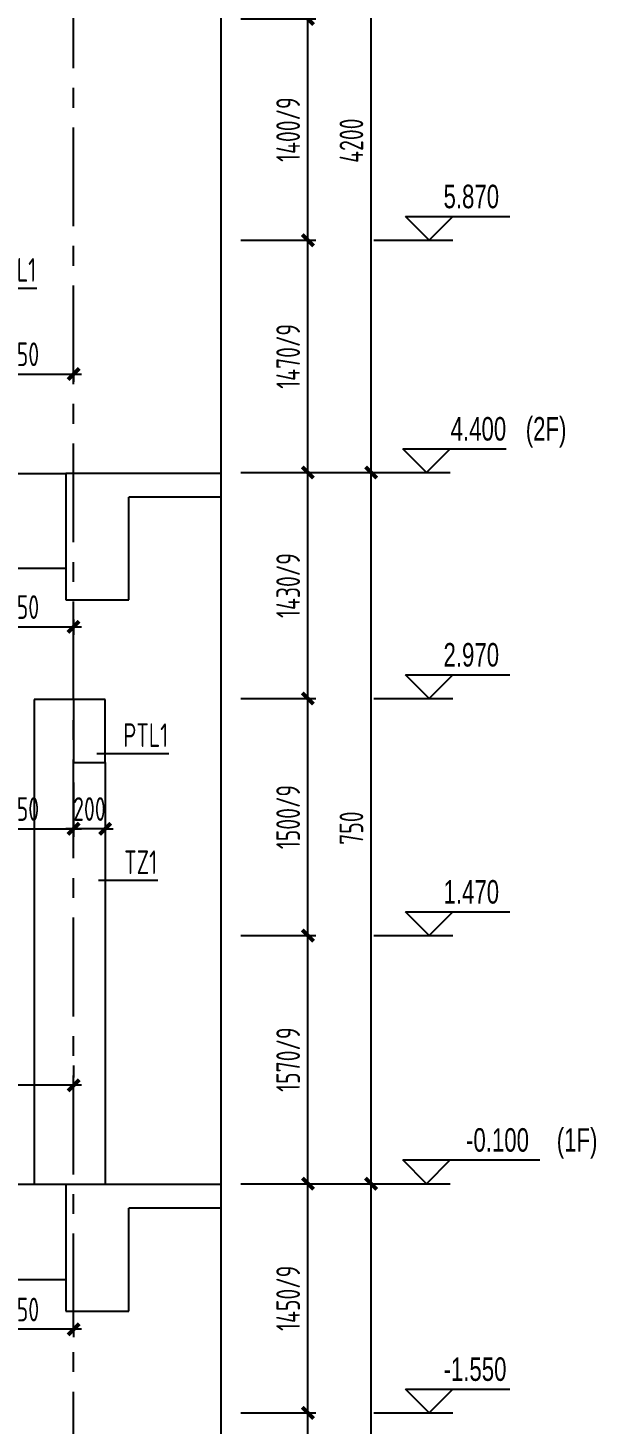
# Model space of a CAD drawing. Extents: x -187783 to -105087, y -63171 to 78346.
# Drawn here: x -118583 to -114990, y -4470 to 4365 of the extents above; entities that cross this region are included whole.
import ezdxf

# ---------------------------------------------------------------- set-up
doc = ezdxf.new("R2010")
doc.units = 0
doc.header["$LTSCALE"] = 500
doc.linetypes.add('CENTER', pattern=[2, 1.25, -0.25, 0.25, -0.25])
doc.linetypes.add('DASH', pattern=[0.35, 0.25, -0.1])
doc.layers.get('0').update_dxf_attribs({"linetype": 'CONTINUOUS'})
doc.layers.get('Defpoints').update_dxf_attribs({"color": 167, "linetype": 'CONTINUOUS'})
for name, color, linetype in [('A_STR-砼墙', 51, 'CONTINUOUS'), ('AXIS', 253, 'CENTER'), ('DIM', 3, 'CONTINUOUS'), ('PUB_TEXT', 7, 'CONTINUOUS'), ('s-beam', 4, 'DASH'), ('s-colu', 40, 'CONTINUOUS'), ('s-dim', 3, 'CONTINUOUS'), ('S_TEXT', 7, 'CONTINUOUS'), ('S_THIN', 7, 'CONTINUOUS'), ('三跑梯段-8-12$0$A_STR-砼墙', 51, 'CONTINUOUS')]:
    doc.layers.add(name, color=color, linetype=linetype)
doc.styles.add('_TCH_DIM', font='ros.shx', dxfattribs={"width": 0.8, "bigfont": 'jd.shx'})
doc.styles.add('TSSD_Dimension', font='tssdeng.shx', dxfattribs={"width": 0.7, "bigfont": 'TSSDCHN.SHX'})
doc.dimstyles.new('TSSD_50_50', dxfattribs={"dimtxt": 150, "dimasz": 50, "dimexe": 50, "dimexo": 125, "dimgap": 50, "dimtad": 1, "dimdec": 0, "dimzin": 0, "dimdsep": 46, "dimtxsty": 'TSSD_Dimension', "dimblk": 'ARCHTICK', "dimblk1": 'ARCHTICK', "dimblk2": 'ARCHTICK', "dimcen": 0, "dimdle": 50, "dimclrt": 7, "dimadec": 0, "dimazin": 0, "dimtfac": 1, "dimtdec": 0, "dimtix": 1, "dimtmove": 2, "dimatfit": 3, "dimfxl": 1, "dimtolj": 1, "dimtzin": 0, "dimarcsym": 0})

# ---------------------------------------------------------------- blocks, each defined once
blk = doc.blocks.new('_ArchTick')
at = {"color": 0, "const_width": 0.5}
blk.add_lwpolyline([(-0.71, -0.71), (0.71, 0.71)], dxfattribs=at)
blk = doc.blocks.new('*D14')
at = {"layer": 'Defpoints', "color": 0, "transparency": 16777216}
for p in [(-117212.7, -2948.6), (-116412.7, -2948.6), (-117212.7, -9148.7)]:
    blk.add_point(p, dxfattribs=at)
at = {"layer": 's-dim', "color": 0, "lineweight": -2, "transparency": 16777216}
for p, q in [((-116412.7, -9198.7), (-116412.7, -2898.6)), ((-117087.7, -2948.6), (-116362.7, -2948.6)), ((-117087.7, -9148.7), (-116362.7, -9148.7))]:
    blk.add_line(p, q, dxfattribs=at)
at = {"layer": 's-dim', "color": 0, "lineweight": -2, "transparency": 16777216, "xscale": 50, "yscale": 50, "zscale": 50}
for p, rotation in [((-116412.7, -2948.6), 90), ((-116412.7, -9148.7), 270)]:
    blk.add_blockref('_ArchTick', p, dxfattribs=dict(at, rotation=rotation))
at = {"layer": 's-dim', "color": 7, "transparency": 16777216, "insert": (-116537.7, -6048.7), "char_height": 150, "attachment_point": 5, "rotation": 90, "style": 'TSSD_Dimension'}
blk.add_mtext('\\A1;6200', dxfattribs=at)
blk = doc.blocks.new('*D15')
at = {"layer": 'Defpoints', "color": 0, "transparency": 16777216}
for p in [(-117212.7, 1551.4), (-116412.7, 1551.4), (-117212.7, -2948.6)]:
    blk.add_point(p, dxfattribs=at)
at = {"layer": 's-dim', "color": 0, "lineweight": -2, "transparency": 16777216}
for p, q in [((-116412.7, -2998.6), (-116412.7, 1601.4)), ((-117087.7, 1551.4), (-116362.7, 1551.4)), ((-117087.7, -2948.6), (-116362.7, -2948.6))]:
    blk.add_line(p, q, dxfattribs=at)
at = {"layer": 's-dim', "color": 0, "lineweight": -2, "transparency": 16777216, "xscale": 50, "yscale": 50, "zscale": 50}
for p, rotation in [((-116412.7, 1551.4), 90), ((-116412.7, -2948.6), 270)]:
    blk.add_blockref('_ArchTick', p, dxfattribs=dict(at, rotation=rotation))
at = {"layer": 's-dim', "color": 7, "transparency": 16777216, "insert": (-116537.7, -698.6), "char_height": 150, "attachment_point": 5, "rotation": 90, "style": 'TSSD_Dimension'}
blk.add_mtext('\\A1;750', dxfattribs=at)
blk = doc.blocks.new('*D16')
at = {"layer": 'Defpoints', "color": 0, "transparency": 16777216}
for p in [(-117212.7, 5751.4), (-116412.7, 5751.4), (-117212.7, 1551.4)]:
    blk.add_point(p, dxfattribs=at)
at = {"layer": 's-dim', "color": 0, "lineweight": -2, "transparency": 16777216}
for p, q in [((-117087.7, 5751.4), (-116362.7, 5751.4)), ((-116412.7, 1501.4), (-116412.7, 5801.4)), ((-117087.7, 1551.4), (-116362.7, 1551.4))]:
    blk.add_line(p, q, dxfattribs=at)
at = {"layer": 's-dim', "color": 0, "lineweight": -2, "transparency": 16777216, "xscale": 50, "yscale": 50, "zscale": 50}
for p, rotation in [((-116412.7, 5751.4), 90), ((-116412.7, 1551.4), 270)]:
    blk.add_blockref('_ArchTick', p, dxfattribs=dict(at, rotation=rotation))
at = {"layer": 's-dim', "color": 7, "transparency": 16777216, "insert": (-116537.7, 3651.4), "char_height": 150, "attachment_point": 5, "rotation": 90, "style": 'TSSD_Dimension'}
blk.add_mtext('\\A1;4200', dxfattribs=at)
blk = doc.blocks.new('*D22')
at = {"layer": 'Defpoints', "color": 0, "transparency": 16777216}
for p in [(-117362.7, 4421.4), (-116812.7, 4421.4), (-117362.7, 3021.4)]:
    blk.add_point(p, dxfattribs=at)
at = {"layer": 's-dim', "color": 0, "lineweight": -2, "transparency": 16777216}
for p, q in [((-117237.7, 4421.4), (-116762.7, 4421.4)), ((-116812.7, 2971.4), (-116812.7, 4471.4)), ((-117237.7, 3021.4), (-116762.7, 3021.4))]:
    blk.add_line(p, q, dxfattribs=at)
at = {"layer": 's-dim', "color": 0, "lineweight": -2, "transparency": 16777216, "xscale": 50, "yscale": 50, "zscale": 50}
for p, rotation in [((-116812.7, 4421.4), 90), ((-116812.7, 3021.4), 270)]:
    blk.add_blockref('_ArchTick', p, dxfattribs=dict(at, rotation=rotation))
at = {"layer": 's-dim', "color": 7, "transparency": 16777216, "insert": (-116937.7, 3721.4), "char_height": 150, "attachment_point": 5, "rotation": 90, "style": 'TSSD_Dimension'}
blk.add_mtext('\\A1;1400/9', dxfattribs=at)
blk = doc.blocks.new('*D23')
at = {"layer": 'Defpoints', "color": 0, "transparency": 16777216}
for p in [(-117362.7, 3021.4), (-116812.7, 3021.4), (-117362.7, 1551.4)]:
    blk.add_point(p, dxfattribs=at)
at = {"layer": 's-dim', "color": 0, "lineweight": -2, "transparency": 16777216}
for p, q in [((-117237.7, 3021.4), (-116762.7, 3021.4)), ((-116812.7, 1501.4), (-116812.7, 3071.4)), ((-117237.7, 1551.4), (-116762.7, 1551.4))]:
    blk.add_line(p, q, dxfattribs=at)
at = {"layer": 's-dim', "color": 0, "lineweight": -2, "transparency": 16777216, "xscale": 50, "yscale": 50, "zscale": 50}
for p, rotation in [((-116812.7, 3021.4), 90), ((-116812.7, 1551.4), 270)]:
    blk.add_blockref('_ArchTick', p, dxfattribs=dict(at, rotation=rotation))
at = {"layer": 's-dim', "color": 7, "transparency": 16777216, "insert": (-116937.7, 2286.4), "char_height": 150, "attachment_point": 5, "rotation": 90, "style": 'TSSD_Dimension'}
blk.add_mtext('\\A1;1470/9', dxfattribs=at)
blk = doc.blocks.new('*D24')
at = {"layer": 'Defpoints', "color": 0, "transparency": 16777216}
for p in [(-117362.7, 1551.4), (-116812.7, 1551.4), (-117362.7, 121.4)]:
    blk.add_point(p, dxfattribs=at)
at = {"layer": 's-dim', "color": 0, "lineweight": -2, "transparency": 16777216}
for p, q in [((-116812.7, 71.4), (-116812.7, 1601.4)), ((-117237.7, 1551.4), (-116762.7, 1551.4)), ((-117237.7, 121.4), (-116762.7, 121.4))]:
    blk.add_line(p, q, dxfattribs=at)
at = {"layer": 's-dim', "color": 0, "lineweight": -2, "transparency": 16777216, "xscale": 50, "yscale": 50, "zscale": 50}
for p, rotation in [((-116812.7, 1551.4), 90), ((-116812.7, 121.4), 270)]:
    blk.add_blockref('_ArchTick', p, dxfattribs=dict(at, rotation=rotation))
at = {"layer": 's-dim', "color": 7, "transparency": 16777216, "insert": (-116937.7, 836.4), "char_height": 150, "attachment_point": 5, "rotation": 90, "style": 'TSSD_Dimension'}
blk.add_mtext('\\A1;1430/9', dxfattribs=at)
blk = doc.blocks.new('*D25')
at = {"layer": 'Defpoints', "color": 0, "transparency": 16777216}
for p in [(-117362.7, 121.4), (-116812.7, 121.4), (-117362.7, -1378.6)]:
    blk.add_point(p, dxfattribs=at)
at = {"layer": 's-dim', "color": 0, "lineweight": -2, "transparency": 16777216}
for p, q in [((-117237.7, 121.4), (-116762.7, 121.4)), ((-116812.7, -1428.6), (-116812.7, 171.4)), ((-117237.7, -1378.6), (-116762.7, -1378.6))]:
    blk.add_line(p, q, dxfattribs=at)
at = {"layer": 's-dim', "color": 0, "lineweight": -2, "transparency": 16777216, "xscale": 50, "yscale": 50, "zscale": 50}
for p, rotation in [((-116812.7, 121.4), 90), ((-116812.7, -1378.6), 270)]:
    blk.add_blockref('_ArchTick', p, dxfattribs=dict(at, rotation=rotation))
at = {"layer": 's-dim', "color": 7, "transparency": 16777216, "insert": (-116937.7, -628.6), "char_height": 150, "attachment_point": 5, "rotation": 90, "style": 'TSSD_Dimension'}
blk.add_mtext('\\A1;1500/9', dxfattribs=at)
blk = doc.blocks.new('*D26')
at = {"layer": 'Defpoints', "color": 0, "transparency": 16777216}
for p in [(-117362.7, -1378.6), (-116812.7, -1378.6), (-117362.7, -2948.6)]:
    blk.add_point(p, dxfattribs=at)
at = {"layer": 's-dim', "color": 0, "lineweight": -2, "transparency": 16777216}
for p, q in [((-117237.7, -1378.6), (-116762.7, -1378.6)), ((-116812.7, -2998.6), (-116812.7, -1328.6)), ((-117237.7, -2948.6), (-116762.7, -2948.6))]:
    blk.add_line(p, q, dxfattribs=at)
at = {"layer": 's-dim', "color": 0, "lineweight": -2, "transparency": 16777216, "xscale": 50, "yscale": 50, "zscale": 50}
for p, rotation in [((-116812.7, -1378.6), 90), ((-116812.7, -2948.6), 270)]:
    blk.add_blockref('_ArchTick', p, dxfattribs=dict(at, rotation=rotation))
at = {"layer": 's-dim', "color": 7, "transparency": 16777216, "insert": (-116937.7, -2163.6), "char_height": 150, "attachment_point": 5, "rotation": 90, "style": 'TSSD_Dimension'}
blk.add_mtext('\\A1;1570/9', dxfattribs=at)
blk = doc.blocks.new('*D27')
at = {"layer": 'Defpoints', "color": 0, "transparency": 16777216}
for p in [(-117362.7, -2948.6), (-116812.7, -2948.6), (-117362.7, -4398.9)]:
    blk.add_point(p, dxfattribs=at)
at = {"layer": 's-dim', "color": 0, "lineweight": -2, "transparency": 16777216}
for p, q in [((-116812.7, -4448.9), (-116812.7, -2898.6)), ((-117237.7, -2948.6), (-116762.7, -2948.6)), ((-117237.7, -4398.9), (-116762.7, -4398.9))]:
    blk.add_line(p, q, dxfattribs=at)
at = {"layer": 's-dim', "color": 0, "lineweight": -2, "transparency": 16777216, "xscale": 50, "yscale": 50, "zscale": 50}
for p, rotation in [((-116812.7, -2948.6), 90), ((-116812.7, -4398.9), 270)]:
    blk.add_blockref('_ArchTick', p, dxfattribs=dict(at, rotation=rotation))
at = {"layer": 's-dim', "color": 7, "transparency": 16777216, "insert": (-116937.7, -3673.8), "char_height": 150, "attachment_point": 5, "rotation": 90, "style": 'TSSD_Dimension'}
blk.add_mtext('\\A1;1450/9', dxfattribs=at)
blk = doc.blocks.new('*D28')
at = {"layer": 'Defpoints', "color": 0, "transparency": 16777216}
for p in [(-117362.7, -4398.9), (-116812.7, -4398.9), (-117362.7, -5919.2)]:
    blk.add_point(p, dxfattribs=at)
at = {"layer": 's-dim', "color": 0, "lineweight": -2, "transparency": 16777216}
for p, q in [((-117237.7, -4398.9), (-116762.7, -4398.9)), ((-116812.7, -5969.2), (-116812.7, -4348.9)), ((-117237.7, -5919.2), (-116762.7, -5919.2))]:
    blk.add_line(p, q, dxfattribs=at)
at = {"layer": 's-dim', "color": 0, "lineweight": -2, "transparency": 16777216, "xscale": 50, "yscale": 50, "zscale": 50}
for p, rotation in [((-116812.7, -4398.9), 90), ((-116812.7, -5919.2), 270)]:
    blk.add_blockref('_ArchTick', p, dxfattribs=dict(at, rotation=rotation))
at = {"layer": 's-dim', "color": 7, "transparency": 16777216, "insert": (-116937.7, -5159), "char_height": 150, "attachment_point": 5, "rotation": 90, "style": 'TSSD_Dimension'}
blk.add_mtext('\\A1;1520/9', dxfattribs=at)
blk = doc.blocks.new('*D51')
at = {"layer": 'Defpoints', "color": 0, "transparency": 16777216}
for p in [(-118944.7, -3354.3), (-118294.7, -3754.3), (-118944.7, -3869.9)]:
    blk.add_point(p, dxfattribs=at)
at = {"layer": 's-dim', "color": 0, "lineweight": -2, "transparency": 16777216}
for p, q in [((-118944.7, -3479.3), (-118944.7, -3919.9)), ((-118244.7, -3869.9), (-118994.7, -3869.9)), ((-118294.7, -3879.3), (-118294.7, -3919.9))]:
    blk.add_line(p, q, dxfattribs=at)
at = {"layer": 's-dim', "color": 0, "lineweight": -2, "transparency": 16777216, "xscale": 50, "yscale": 50, "zscale": 50, "rotation": 180}
blk.add_blockref('_ArchTick', (-118944.7, -3869.9), dxfattribs=at)
at = {"layer": 's-dim', "color": 0, "lineweight": -2, "transparency": 16777216, "xscale": 50, "yscale": 50, "zscale": 50}
blk.add_blockref('_ArchTick', (-118294.7, -3869.9), dxfattribs=at)
at = {"layer": 's-dim', "color": 7, "transparency": 16777216, "insert": (-118619.7, -3744.9), "char_height": 150, "attachment_point": 5, "style": 'TSSD_Dimension'}
blk.add_mtext('\\A1;650', dxfattribs=at)
blk = doc.blocks.new('*D54')
at = {"layer": 'Defpoints', "color": 0, "transparency": 16777216}
for p in [(-120524.7, -2326), (-120524.7, -2326), (-118294.7, -2326)]:
    blk.add_point(p, dxfattribs=at)
at = {"layer": 's-dim', "color": 0, "lineweight": -2, "transparency": 16777216}
for p, q in [((-120524.7, -2201), (-120524.7, -2276)), ((-118294.7, -2201), (-118294.7, -2276)), ((-118244.7, -2326), (-120574.7, -2326))]:
    blk.add_line(p, q, dxfattribs=at)
at = {"layer": 's-dim', "color": 0, "lineweight": -2, "transparency": 16777216, "xscale": 50, "yscale": 50, "zscale": 50, "rotation": 180}
blk.add_blockref('_ArchTick', (-120524.7, -2326), dxfattribs=at)
at = {"layer": 's-dim', "color": 0, "lineweight": -2, "transparency": 16777216, "xscale": 50, "yscale": 50, "zscale": 50}
blk.add_blockref('_ArchTick', (-118294.7, -2326), dxfattribs=at)
at = {"layer": 's-dim', "color": 7, "transparency": 16777216, "insert": (-119409.7, -2201), "char_height": 150, "attachment_point": 5, "style": 'TSSD_Dimension'}
blk.add_mtext('\\A1;2230', dxfattribs=at)
blk = doc.blocks.new('*D58')
at = {"layer": 'Defpoints', "color": 0, "transparency": 16777216}
for p in [(-118944.7, -284.3), (-118294.7, -284.3), (-118294.7, -702.8)]:
    blk.add_point(p, dxfattribs=at)
at = {"layer": 's-dim', "color": 0, "lineweight": -2, "transparency": 16777216}
for p, q in [((-118944.7, -409.3), (-118944.7, -752.8)), ((-118294.7, -409.3), (-118294.7, -752.8)), ((-118994.7, -702.8), (-118244.7, -702.8))]:
    blk.add_line(p, q, dxfattribs=at)
at = {"layer": 's-dim', "color": 0, "lineweight": -2, "transparency": 16777216, "xscale": 50, "yscale": 50, "zscale": 50, "rotation": 180}
blk.add_blockref('_ArchTick', (-118944.7, -702.8), dxfattribs=at)
at = {"layer": 's-dim', "color": 0, "lineweight": -2, "transparency": 16777216, "xscale": 50, "yscale": 50, "zscale": 50}
blk.add_blockref('_ArchTick', (-118294.7, -702.8), dxfattribs=at)
at = {"layer": 's-dim', "color": 7, "transparency": 16777216, "insert": (-118619.7, -577.8), "char_height": 150, "attachment_point": 5, "style": 'TSSD_Dimension'}
blk.add_mtext('\\A1;650', dxfattribs=at)
blk = doc.blocks.new('*D60')
at = {"layer": 'Defpoints', "color": 0, "transparency": 16777216}
for p in [(-118294.7, 745.7), (-118294.7, 575), (-118944.7, 115.7)]:
    blk.add_point(p, dxfattribs=at)
at = {"layer": 's-dim', "color": 0, "lineweight": -2, "transparency": 16777216}
for p, q in [((-118944.7, 240.7), (-118944.7, 625)), ((-118294.7, 620.7), (-118294.7, 525)), ((-118994.7, 575), (-118244.7, 575))]:
    blk.add_line(p, q, dxfattribs=at)
at = {"layer": 's-dim', "color": 0, "lineweight": -2, "transparency": 16777216, "xscale": 50, "yscale": 50, "zscale": 50, "rotation": 180}
blk.add_blockref('_ArchTick', (-118944.7, 575), dxfattribs=at)
at = {"layer": 's-dim', "color": 0, "lineweight": -2, "transparency": 16777216, "xscale": 50, "yscale": 50, "zscale": 50}
blk.add_blockref('_ArchTick', (-118294.7, 575), dxfattribs=at)
at = {"layer": 's-dim', "color": 7, "transparency": 16777216, "insert": (-118619.7, 700), "char_height": 150, "attachment_point": 5, "style": 'TSSD_Dimension'}
blk.add_mtext('\\A1;650', dxfattribs=at)
blk = doc.blocks.new('*D62')
at = {"layer": 'Defpoints', "color": 0, "transparency": 16777216}
for p in [(-118944.7, 2621.4), (-118294.7, 2298.4), (-118294.7, 2174.8)]:
    blk.add_point(p, dxfattribs=at)
at = {"layer": 's-dim', "color": 0, "lineweight": -2, "transparency": 16777216}
for p, q in [((-118944.7, 2496.4), (-118944.7, 2124.8)), ((-118994.7, 2174.8), (-118244.7, 2174.8)), ((-118294.7, 2173.4), (-118294.7, 2124.8))]:
    blk.add_line(p, q, dxfattribs=at)
at = {"layer": 's-dim', "color": 0, "lineweight": -2, "transparency": 16777216, "xscale": 50, "yscale": 50, "zscale": 50, "rotation": 180}
blk.add_blockref('_ArchTick', (-118944.7, 2174.8), dxfattribs=at)
at = {"layer": 's-dim', "color": 0, "lineweight": -2, "transparency": 16777216, "xscale": 50, "yscale": 50, "zscale": 50}
blk.add_blockref('_ArchTick', (-118294.7, 2174.8), dxfattribs=at)
at = {"layer": 's-dim', "color": 7, "transparency": 16777216, "insert": (-118619.7, 2299.8), "char_height": 150, "attachment_point": 5, "style": 'TSSD_Dimension'}
blk.add_mtext('\\A1;650', dxfattribs=at)
blk = doc.blocks.new('*D112')
at = {"layer": 'Defpoints', "color": 0, "transparency": 16777216}
for p in [(-118294.7, -284.3), (-118094.7, -284.3), (-118294.7, -702.8)]:
    blk.add_point(p, dxfattribs=at)
at = {"layer": 's-dim', "color": 0, "lineweight": -2, "transparency": 16777216}
for p, q in [((-118294.7, -409.3), (-118294.7, -752.8)), ((-118094.7, -409.3), (-118094.7, -752.8)), ((-118294.7, -702.8), (-118344.7, -702.8)), ((-118094.7, -702.8), (-118294.7, -702.8)), ((-118094.7, -702.8), (-118044.7, -702.8))]:
    blk.add_line(p, q, dxfattribs=at)
at = {"layer": 's-dim', "color": 0, "lineweight": -2, "transparency": 16777216, "xscale": 50, "yscale": 50, "zscale": 50}
blk.add_blockref('_ArchTick', (-118294.7, -702.8), dxfattribs=at)
at = {"layer": 's-dim', "color": 0, "lineweight": -2, "transparency": 16777216, "xscale": 50, "yscale": 50, "zscale": 50, "rotation": 180}
blk.add_blockref('_ArchTick', (-118094.7, -702.8), dxfattribs=at)
at = {"layer": 's-dim', "color": 7, "transparency": 16777216, "insert": (-118194.7, -577.8), "char_height": 150, "attachment_point": 5, "style": 'TSSD_Dimension'}
blk.add_mtext('\\A1;200', dxfattribs=at)

msp = doc.modelspace()

# ---------------------------------------------------------------- linework, layer by layer
at = {"layer": 'A_STR-砼墙'}
for p, q in [((-117944.7, 1545.7), (-118344.7, 1545.7)), ((-118344.7, 1545.7), (-118344.7, 745.7)), ((-117362.7, 1545.7), (-117944.7, 1545.7)), ((-117362.7, 1395.7), (-117944.7, 1395.7)), ((-117944.7, 745.7), (-117944.7, 1395.7)), ((-118344.7, 745.7), (-117944.7, 745.7)), ((-117944.7, -2954.3), (-118344.7, -2954.3)), ((-118344.7, -2954.3), (-118344.7, -3754.3)), ((-117362.7, -2954.3), (-117944.7, -2954.3)), ((-117362.7, -3104.3), (-117944.7, -3104.3)), ((-117944.7, -3754.3), (-117944.7, -3104.3)), ((-118344.7, -3754.3), (-117944.7, -3754.3))]:
    msp.add_line(p, q, dxfattribs=at)
at = {"layer": 'AXIS', "color": 1}
msp.add_line((-118294.7, -10889.8), (-118294.7, 10994.8), dxfattribs=at)
at = {"layer": 'DIM'}
for p, q in [((-116045.5, 3021.4), (-116195.5, 3171.4)), ((-116195.5, 3171.4), (-115535.9, 3171.4)), ((-116045.5, 3021.4), (-115895.5, 3171.4)), ((-116395.5, 3021.4), (-115895.5, 3021.4)), ((-116062.7, 1551.4), (-116212.7, 1701.4)), ((-116212.7, 1701.4), (-115558.8, 1701.4)), ((-116062.7, 1551.4), (-115912.7, 1701.4)), ((-116412.7, 1551.4), (-115912.7, 1551.4)), ((-116045.5, 121.4), (-116195.5, 271.4)), ((-116195.5, 271.4), (-115535.9, 271.4)), ((-116045.5, 121.4), (-115895.5, 271.4)), ((-116395.5, 121.4), (-115895.5, 121.4)), ((-116045.5, -1378.6), (-116195.5, -1228.6)), ((-116195.5, -1228.6), (-115535.9, -1228.6)), ((-116045.5, -1378.6), (-115895.5, -1228.6)), ((-116395.5, -1378.6), (-115895.5, -1378.6)), ((-116062.7, -2948.6), (-116212.7, -2798.6)), ((-116212.7, -2798.6), (-115345.5, -2798.6)), ((-116062.7, -2948.6), (-115912.7, -2798.6)), ((-116412.7, -2948.6), (-115912.7, -2948.6)), ((-116045.5, -4398.9), (-116195.5, -4248.9)), ((-116195.5, -4248.9), (-115535.9, -4248.9)), ((-116045.5, -4398.9), (-115895.5, -4248.9)), ((-116395.5, -4398.9), (-115895.5, -4398.9))]:
    msp.add_line(p, q, dxfattribs=at)
at = {"layer": 's-beam', "linetype": 'Continuous'}
for p, q in [((-122424.7, 1545.7), (-118344.7, 1545.7)), ((-121644.7, 945.7), (-118344.7, 945.7)), ((-118294.7, 115.7), (-118294.7, -284.3)), ((-118094.7, -284.3), (-118094.7, 115.7)), ((-118294.7, -284.3), (-118094.7, -284.3)), ((-118344.7, -2954.3), (-118944.7, -2954.3)), ((-121199.6, -3554.3), (-118344.7, -3554.3))]:
    msp.add_line(p, q, dxfattribs=at)
at = {"layer": 's-colu'}
for p, q in [((-118544.7, 115.7), (-118544.7, -2954.3)), ((-118094.7, -284.3), (-118094.7, -2954.3))]:
    msp.add_line(p, q, dxfattribs=at)
at = {"layer": 's-dim'}
msp.add_lwpolyline([(-117362.7, 10994.8), (-117362.7, 5574.8), (-117257.7, 5536.6), (-117467.7, 5499.5), (-117362.7, 5462.3), (-117362.7, -10800.2)], dxfattribs=at)
at = {"layer": 'S_THIN'}
for p, q in [((-118982.2, 2717.9), (-118526.7, 2717.9)), ((-118147.2, -226.4), (-117691.7, -226.4)), ((-117761.6, -1030.6), (-118137, -1030.6))]:
    msp.add_line(p, q, dxfattribs=at)
at = {"layer": '三跑梯段-8-12$0$A_STR-砼墙'}
msp.add_line((-118094.7, 115.7), (-118544.7, 115.7), dxfattribs=at)

# ---------------------------------------------------------------- texts
at = {"layer": 'PUB_TEXT', "style": '_TCH_DIM', "width": 0.705882}
for s, p in [('5.870', (-115954.9, 3223.9)), ('4.400', (-115909.8, 1753.9)), ('(2F)', (-115434.8, 1753.9)), ('2.970', (-115954.9, 323.9)), ('1.470', (-115954.9, -1176.1)), ('-0.100', (-115812.5, -2746.1)), ('(1F)', (-115238.7, -2746.1)), ('-1.550', (-115954.9, -4196.4))]:
    msp.add_text(s, height=148.75, dxfattribs=at).set_placement(p)
at = {"layer": 'S_TEXT', "ltscale": 99, "style": 'TSSD_Dimension', "width": 0.7}
for s, p in [('PTL1', (-118815.3, 2759)), ('PTL1', (-117980.3, -185.2)), ('TZ1', (-117974.6, -989.5))]:
    msp.add_text(s, height=150, dxfattribs=at).set_placement(p)

# ---------------------------------------------------------------- dimensions: what is measured, and where the dimension line sits
at = {"layer": 's-dim'}
for p1, p2, picture, middle in [((-117212.7, 1551.4), (-117212.7, 5751.4), '*D16', (-116537.7, 3651.4)), ((-117212.7, -9148.7), (-117212.7, -2948.6), '*D14', (-116537.7, -6048.7))]:
    dim = msp.add_aligned_dim(p1=p1, p2=p2, distance=-800, dimstyle='TSSD_50_50', dxfattribs=at)
    dim.commit()
    dim.dimension.update_dxf_attribs({"geometry": picture, "text_midpoint": middle})
for p1, p2, distance, text, picture, middle in [((-117362.7, 3021.4), (-117362.7, 4421.4), -550, '1400/9', '*D22', (-116937.7, 3721.4)), ((-117362.7, 1551.4), (-117362.7, 3021.4), -550, '1470/9', '*D23', (-116937.7, 2286.4)), ((-117362.7, 121.4), (-117362.7, 1551.4), -550, '1430/9', '*D24', (-116937.7, 836.4)), ((-117212.7, -2948.6), (-117212.7, 1551.4), -800, '750', '*D15', (-116537.7, -698.6)), ((-117362.7, -1378.6), (-117362.7, 121.4), -550, '1500/9', '*D25', (-116937.7, -628.6)), ((-117362.7, -2948.6), (-117362.7, -1378.6), -550, '1570/9', '*D26', (-116937.7, -2163.6)), ((-117362.7, -4398.9), (-117362.7, -2948.6), -550, '1450/9', '*D27', (-116937.7, -3673.8)), ((-117362.7, -5919.2), (-117362.7, -4398.9), -550, '1520/9', '*D28', (-116937.7, -5159))]:
    dim = msp.add_aligned_dim(p1=p1, p2=p2, distance=distance, text=text, dimstyle='TSSD_50_50', dxfattribs=at)
    dim.commit()
    dim.dimension.update_dxf_attribs({"geometry": picture, "text_midpoint": middle})
for base, p1, p2, picture, middle in [((-118294.7, 2174.8), (-118944.7, 2621.4), (-118294.7, 2298.4), '*D62', (-118619.7, 2299.8)), ((-118294.7, 575), (-118944.7, 115.7), (-118294.7, 745.7), '*D60', (-118619.7, 700)), ((-118294.7, -702.8), (-118944.7, -284.3), (-118294.7, -284.3), '*D58', (-118619.7, -577.8)), ((-118294.7, -702.8), (-118094.7, -284.3), (-118294.7, -284.3), '*D112', (-118194.7, -577.8)), ((-120524.7, -2326), (-118294.7, -2326), (-120524.7, -2326), '*D54', (-119409.7, -2201)), ((-118944.7, -3869.9), (-118294.7, -3754.3), (-118944.7, -3354.3), '*D51', (-118619.7, -3744.9))]:
    dim = msp.add_linear_dim(base=base, p1=p1, p2=p2, dimstyle='TSSD_50_50', dxfattribs=at)
    dim.commit()
    dim.dimension.update_dxf_attribs({"geometry": picture, "text_midpoint": middle})

doc.saveas('drawing.dxf')
